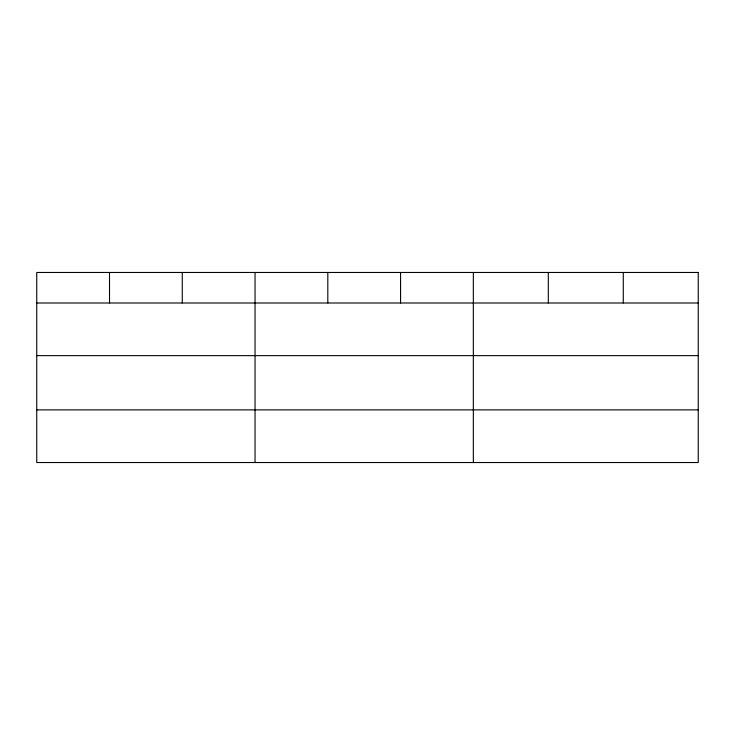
<?xml version="1.0" encoding="UTF-8"?>
<svg xmlns="http://www.w3.org/2000/svg" width="735" height="735" viewBox="0 0 735 735"><rect width="100%" height="100%" fill="white"/><g stroke="black" fill="none" stroke-linecap="round" stroke-linejoin="round"><path stroke-width="1.1" d="M36.75 302.995L698.25 302.995M36.75 355.639L698.25 355.639M36.75 409.882L698.25 409.882M623.28 272.474L623.28 302.995M548.31 272.474L548.31 302.995M473.34 272.474L473.34 462.526M400.575 272.474L400.575 302.995M327.81 272.474L327.81 302.995M255.045 272.474L255.045 462.526M182.28 272.474L182.28 302.995M109.515 272.474L109.515 302.995M698.25 272.474L36.75 272.474L36.75 462.526L698.25 462.526L698.25 272.474"/></g></svg>
